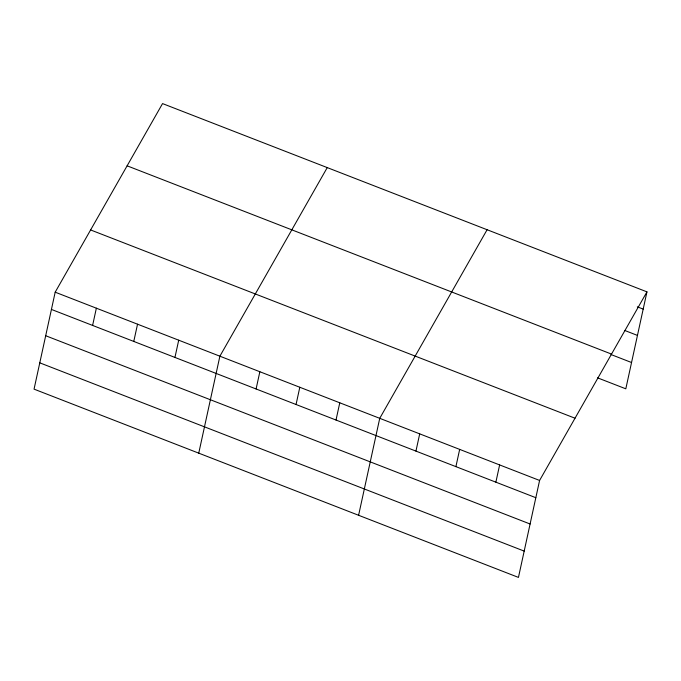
<?xml version="1.0" encoding="UTF-8"?>
<svg xmlns="http://www.w3.org/2000/svg" width="681" height="681" viewBox="0 0 681 681"><rect width="100%" height="100%" fill="white"/><g stroke="black" fill="none" stroke-linecap="round" stroke-linejoin="round"><path stroke-width="1.02" d="M55.187 292.183L34.05 389.14L518.454 577.411L539.59 480.454L646.95 291.86L162.546 103.589L55.187 292.183L539.59 480.454M92.607 325.433L96.361 308.187M133.774 341.436L137.536 324.19M174.949 357.44L178.711 340.194M198.75 453.154L219.886 356.197L327.246 167.603M256.09 388.979L259.853 371.724M296.056 404.505L299.81 387.259M336.014 420.041L339.776 402.794M358.598 515.279L379.743 418.321L487.094 229.735M415.946 451.103L419.7 433.857M455.904 466.638L459.666 449.392M495.87 482.174L499.633 464.927M646.95 291.86L625.813 388.817L597.543 377.836M637.339 306.833L643.187 309.106M624.783 330.489L637.45 335.41M127.117 165.823L611.521 354.094M611.078 354.563L631.542 362.513M90.616 229.948L575.019 418.219M51.433 309.429L535.836 497.7M45.695 335.733L530.099 524.004M39.787 362.837L524.191 551.108"/></g></svg>
